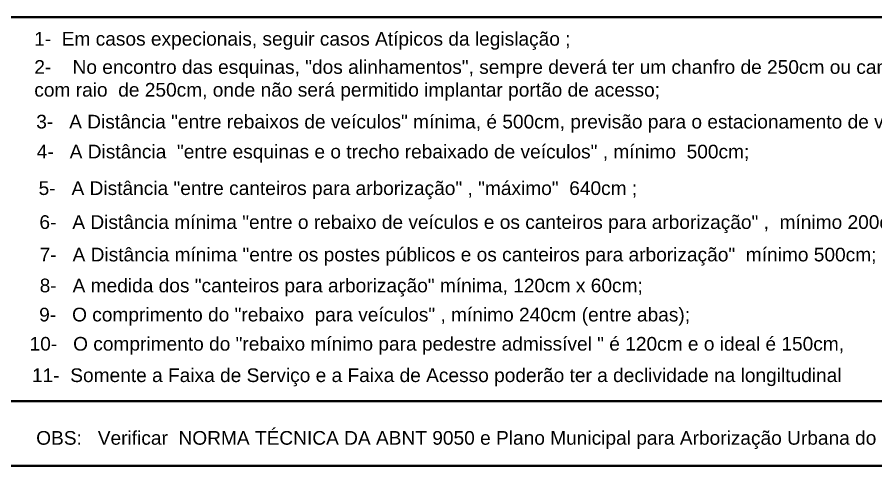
# Model space of a CAD drawing. Header units: millimetres. Extents: x 2084 to 63904, y -2368 to 2343.
# Drawn here: x 56550 to 57492, y -2368 to -1876 of the extents above; entities that cross this region are included whole.
import ezdxf

# ---------------------------------------------------------------- set-up
doc = ezdxf.new("R2010")
doc.units = ezdxf.units.MM
doc.layers.add('P4', color=4, linetype='Continuous', lineweight=40)
doc.layers.add('TEXTO PADRÃO', color=2, linetype='Continuous', lineweight=15)
doc.styles.get("Standard").update_dxf_attribs({"font": 'arial.ttf'})

msp = doc.modelspace()

# ---------------------------------------------------------------- linework, layer by layer
at = {"layer": 'P4'}
for p, q in [((57725.6, -1876.18), (55364.22, -1876.18)), ((55364.22, -2297.2), (57962.6, -2297.2)), ((55364.22, -2368.06), (57964.22, -2368.06))]:
    msp.add_line(p, q, dxfattribs=at)

# ---------------------------------------------------------------- texts
at = {"layer": 'TEXTO PADRÃO', "char_height": 15, "attachment_point": 1}
for s, insert, width in [('1-  Em casos expecionais, seguir casos Atípicos da legislação ;', (56568.9, -1892.42), 1395.119), ('2-    No encontro das esquinas, "dos alinhamentos", sempre deverá ter um chanfro de 250cm ou canto arredondado \\Pcom raio  de 250cm, onde não será permitido implantar portão de acesso;', (56569.14, -1923.3), 1395.119), ('\\pt1050;3-   A Distância "entre rebaixos de veículos" mínima, é 500cm, previsão para o estacionamento de veículos na rua ;', (56571.26, -1983.21), 1390.9072), ('4-   A Distância  "entre esquinas e o trecho rebaixado de veículos" , mínimo  500cm;', (56571.81, -2016.02), 1196.3119), ('5-   A Distância "entre canteiros para arborização" , "máximo"  640cm ;', (56573.84, -2056.14), 1029.7225), ('6-   A Distância mínima "entre o rebaixo de veículos e os canteiros para arborização" ,  mínimo 200cm;', (56574.72, -2093.33), 1396.83), ('7-   A Distância mínima "entre os postes públicos e os canteiros para arborização"  mínimo 500cm;', (56575, -2128.92), 1396.83), ('8-   A medida dos "canteiros para arborização" mínima, 120cm x 60cm;', (56575.03, -2162.85), 1044.0608), ('9-   O comprimento do "rebaixo  para veículos" , mínimo 240cm (entre abas);', (56574.46, -2194.75), 1400.9132), ('10-   O comprimento do "rebaixo mínimo para pedestre admissível " é 120cm e o ideal é 150cm, ', (56563.93, -2226.76), 1369.4014), ('11-  Somente a Faixa de Serviço e a Faixa de Acesso poderão ter a declividade na longiltudinal', (56566.63, -2261.22), 1400.9132), ('OBS:   Verificar  NORMA TÉCNICA DA ABNT 9050 e Plano Municipal para Arborização Urbana do Município de Betim', (56571.2, -2329.93), 1400.9132)]:
    msp.add_mtext(s, dxfattribs=dict(at, insert=insert, width=width))

doc.saveas('drawing.dxf')
